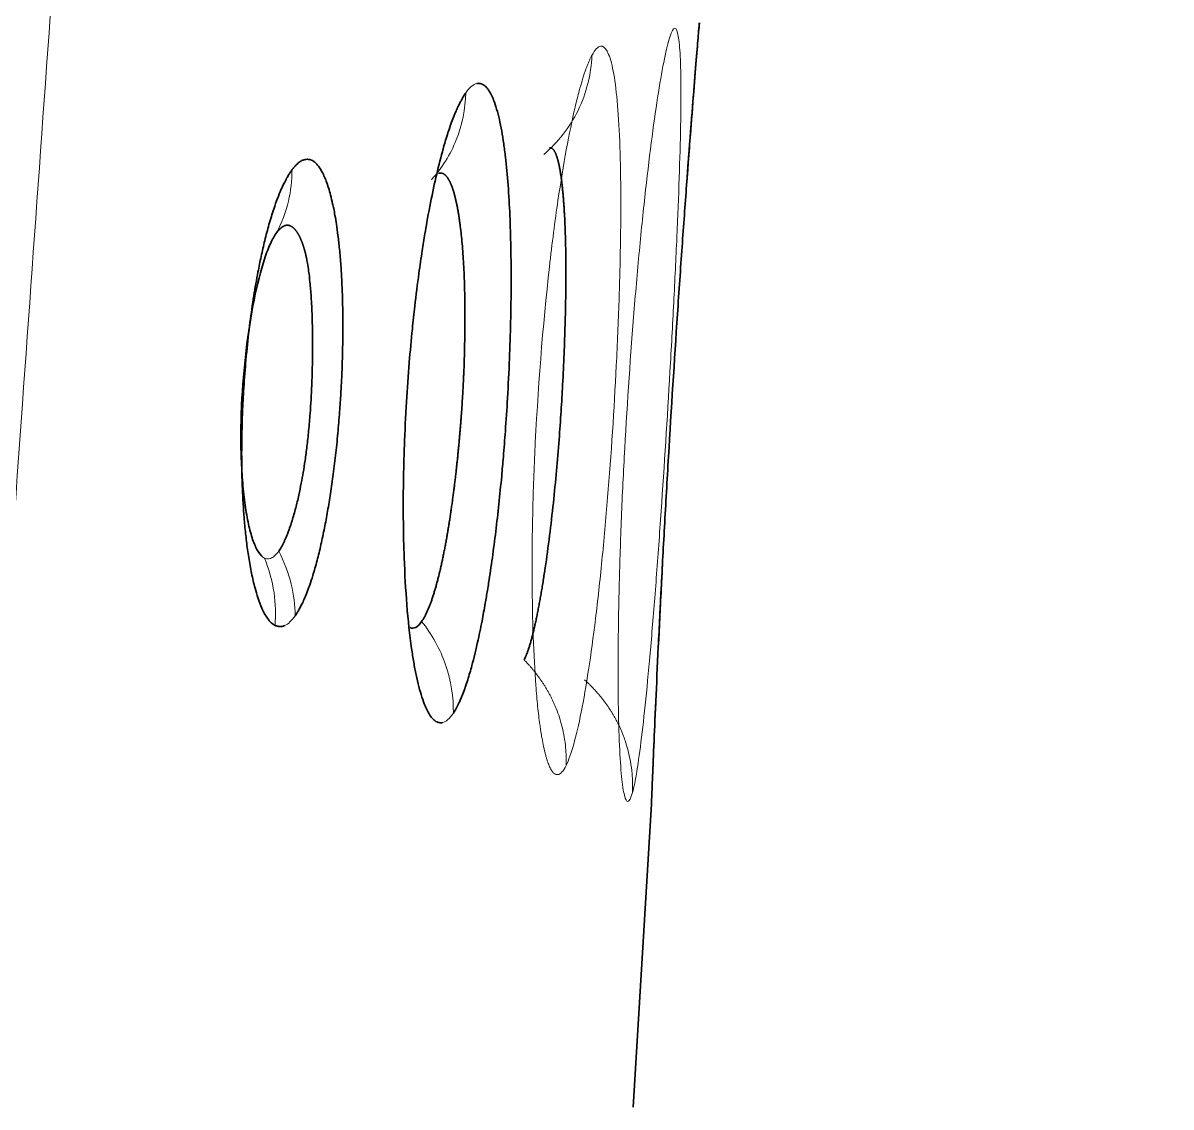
# Model space of a CAD drawing. Header units: inches. Extents: x -1096 to 3103, y -191 to 3207.
# Drawn here: x -28.622 to -24.657, y 1546.424 to 1550.167 of the extents above; entities that cross this region are included whole.
import ezdxf

# ---------------------------------------------------------------- set-up
doc = ezdxf.new("R2010")
doc.units = ezdxf.units.IN

msp = doc.modelspace()

# ---------------------------------------------------------------- linework, layer by layer
at = {"lineweight": 35}
for p, q in [((-26.2859, 1550.1671), (-26.2883, 1550.1377)), ((-26.5146, 1546.4241), (-26.4518, 1547.4511))]:
    msp.add_line(p, q, dxfattribs=at)
at = {"lineweight": 13}
for points, knots in [([(-24.657, 1604.0575), (-24.6612, 1604.0019), (-24.6697, 1603.8898), (-24.6825, 1603.7202), (-24.6954, 1603.5479), (-24.7085, 1603.373), (-24.7217, 1603.1954), (-24.7351, 1603.0151), (-24.7487, 1602.8322), (-24.7624, 1602.6465), (-24.7762, 1602.4583), (-24.8033, 1602.0882), (-24.8495, 1601.4522), (-24.9046, 1600.6884), (-24.9558, 1599.9769), (-24.9972, 1599.4027), (-25.0386, 1598.8284), (-25.08, 1598.2541), (-25.1215, 1597.6798), (-25.2023, 1596.5586), (-25.3127, 1595.03), (-25.4425, 1593.2333), (-25.5422, 1591.8545), (-25.6116, 1590.8938), (-25.6605, 1590.2177), (-25.6991, 1589.6825), (-25.7378, 1589.1445), (-25.7775, 1588.5933), (-25.8181, 1588.029), (-25.8596, 1587.4515), (-25.9021, 1586.8608), (-25.9455, 1586.257), (-25.9898, 1585.64), (-26.035, 1585.0098), (-26.0812, 1584.3665), (-26.1283, 1583.71), (-26.1763, 1583.0403), (-26.2252, 1582.3575), (-26.2751, 1581.6615), (-26.3258, 1580.9523), (-26.3776, 1580.23), (-26.4302, 1579.4945), (-26.4838, 1578.7459), (-26.5383, 1577.9841), (-26.5937, 1577.2091), (-26.7064, 1575.6334), (-26.878, 1573.2344), (-27.1101, 1569.9896), (-27.348, 1566.6641), (-27.5918, 1563.2577), (-27.8414, 1559.7706), (-28.0968, 1556.2027), (-28.3581, 1552.554), (-28.6288, 1548.7766), (-28.9068, 1544.8982), (-29.1902, 1540.9465), (-29.4735, 1536.9971), (-29.7568, 1533.05), (-30.0401, 1529.1052), (-30.3233, 1525.1627), (-30.6065, 1521.2225), (-30.8896, 1517.2847), (-31.1726, 1513.3491), (-31.4555, 1509.4158), (-31.7384, 1505.4849), (-32.0211, 1501.5563), (-32.3037, 1497.6299), (-32.4922, 1495.0131), (-32.5863, 1493.7051)], [0, 0, 0, 0, 0.001515, 0.003053, 0.004616, 0.006203, 0.007814, 0.009449, 0.011108, 0.012791, 0.014499, 0.01623, 0.022857, 0.031796, 0.037001, 0.042205, 0.047411, 0.052616, 0.057822, 0.063029, 0.083104, 0.099391, 0.111888, 0.120596, 0.125515, 0.130273, 0.135149, 0.140145, 0.14526, 0.150494, 0.155847, 0.16132, 0.166912, 0.172623, 0.178453, 0.184403, 0.190472, 0.19666, 0.202967, 0.209394, 0.21594, 0.222605, 0.229389, 0.236293, 0.243316, 0.250458, 0.27913, 0.308534, 0.338669, 0.369537, 0.401135, 0.433466, 0.466528, 0.500322, 0.536151, 0.571959, 0.607745, 0.64351, 0.679254, 0.714977, 0.750679, 0.78636, 0.822019, 0.857658, 0.893275, 0.928871, 0.964446, 1, 1, 1, 1]), ([(-26.3878, 1550.1182), (-26.3935, 1550.1005), (-26.3998, 1550.0752), (-26.413, 1550.0108), (-26.42, 1549.9718), (-26.4415, 1549.8366), (-26.4568, 1549.7224), (-26.4788, 1549.5246), (-26.4861, 1549.4542), (-26.5, 1549.3069), (-26.5067, 1549.23), (-26.5256, 1548.994), (-26.5366, 1548.8294), (-26.5473, 1548.628), (-26.5493, 1548.5879), (-26.553, 1548.5085), (-26.5546, 1548.4692), (-26.5591, 1548.3529), (-26.5614, 1548.2775), (-26.5664, 1548.0609), (-26.5673, 1547.9295), (-26.565, 1547.7649), (-26.5636, 1547.7155), (-26.5598, 1547.6302), (-26.5574, 1547.5943), (-26.5516, 1547.5367), (-26.5483, 1547.515), (-26.541, 1547.4861), (-26.5369, 1547.4789), (-26.5326, 1547.4793)], [0, 0, 0, 0, 0.0625, 0.0625, 0.125, 0.125, 0.25, 0.25, 0.3125, 0.3125, 0.375, 0.375, 0.5, 0.5, 0.53125, 0.53125, 0.5625, 0.5625, 0.625, 0.625, 0.75, 0.75, 0.8125, 0.8125, 0.875, 0.875, 0.9375, 0.9375, 1, 1, 1, 1]), ([(-26.5168, 1547.5102), (-26.5118, 1547.5277), (-26.5067, 1547.553), (-26.4962, 1547.617), (-26.4908, 1547.6559), (-26.4799, 1547.7459), (-26.4743, 1547.797), (-26.463, 1547.9102), (-26.4573, 1547.9724), (-26.4458, 1548.1057), (-26.4401, 1548.177), (-26.4288, 1548.3254), (-26.4232, 1548.4025), (-26.4069, 1548.6387), (-26.3965, 1548.8029), (-26.3849, 1549.0041), (-26.3827, 1549.0441), (-26.3784, 1549.1235), (-26.3763, 1549.1628), (-26.3703, 1549.2791), (-26.3667, 1549.3546), (-26.3571, 1549.5712), (-26.3526, 1549.7025), (-26.3495, 1549.8658), (-26.3491, 1549.9146), (-26.3497, 1549.9988), (-26.3518, 1550.0698), (-26.3566, 1550.1132), (-26.3627, 1550.1421), (-26.3664, 1550.1493), (-26.3707, 1550.149)], [0, 0, 0, 0, 0.0625, 0.0625, 0.125, 0.125, 0.1875, 0.1875, 0.25, 0.25, 0.3125, 0.3125, 0.375, 0.375, 0.5, 0.5, 0.53125, 0.53125, 0.5625, 0.5625, 0.625, 0.625, 0.75, 0.75, 0.8125, 0.8125, 0.875, 0.9375, 0.9375, 1, 1, 1, 1]), ([(-26.7458, 1547.6037), (-26.7371, 1547.621), (-26.7284, 1547.6456), (-26.711, 1547.7076), (-26.7023, 1547.7449), (-26.6851, 1547.8311), (-26.6767, 1547.8799), (-26.6602, 1547.9878), (-26.6521, 1548.0469), (-26.6366, 1548.1736), (-26.6292, 1548.2411), (-26.6152, 1548.3817), (-26.6086, 1548.4546), (-26.5904, 1548.6776), (-26.5802, 1548.8325), (-26.5707, 1549.0218), (-26.569, 1549.0595), (-26.5659, 1549.1341), (-26.5645, 1549.171), (-26.5608, 1549.2802), (-26.5591, 1549.351), (-26.5562, 1549.554), (-26.5573, 1549.6767), (-26.564, 1549.8288), (-26.5671, 1549.8741), (-26.575, 1549.9521), (-26.5846, 1550.0175), (-26.5972, 1550.0567), (-26.6112, 1550.0822), (-26.6189, 1550.0882), (-26.6272, 1550.087)], [0, 0, 0, 0, 0.0625, 0.0625, 0.125, 0.125, 0.1875, 0.1875, 0.25, 0.25, 0.3125, 0.3125, 0.375, 0.375, 0.5, 0.5, 0.53125, 0.53125, 0.5625, 0.5625, 0.625, 0.625, 0.75, 0.75, 0.8125, 0.8125, 0.875, 0.9375, 0.9375, 1, 1, 1, 1]), ([(-26.657, 1550.0552), (-26.6578, 1550.0538), (-26.6592, 1550.0511), (-26.6613, 1550.0468), (-26.6635, 1550.0422), (-26.6656, 1550.0374), (-26.6678, 1550.0324), (-26.67, 1550.0272), (-26.6722, 1550.0217), (-26.6744, 1550.016), (-26.6766, 1550.0102), (-26.6788, 1550.0041), (-26.681, 1549.9978), (-26.6832, 1549.9913), (-26.6864, 1549.9815), (-26.6922, 1549.9631), (-26.702, 1549.9286), (-26.7203, 1549.8558), (-26.7454, 1549.7347), (-26.7758, 1549.5507), (-26.8191, 1549.2146), (-26.8506, 1548.8157), (-26.8627, 1548.4515), (-26.8643, 1548.238), (-26.8604, 1548.0437), (-26.8529, 1547.9027), (-26.8444, 1547.8062), (-26.8386, 1547.7577), (-26.8338, 1547.7247), (-26.8301, 1547.7013), (-26.825, 1547.6738), (-26.82, 1547.6515), (-26.8157, 1547.6351), (-26.8126, 1547.6245), (-26.8094, 1547.6148), (-26.8062, 1547.6062), (-26.8029, 1547.5984), (-26.7995, 1547.5917), (-26.7961, 1547.5859), (-26.7926, 1547.581), (-26.7891, 1547.5772), (-26.7855, 1547.5743), (-26.7818, 1547.5724), (-26.7781, 1547.5715), (-26.7756, 1547.5717), (-26.7744, 1547.5718)], [0, 0, 0, 0, 0.004763, 0.009523, 0.01428, 0.019034, 0.023784, 0.028532, 0.033276, 0.038016, 0.042752, 0.047485, 0.052214, 0.056938, 0.061658, 0.072774, 0.093326, 0.123257, 0.186497, 0.249509, 0.320764, 0.498575, 0.56106, 0.623632, 0.686395, 0.749407, 0.780973, 0.812483, 0.822158, 0.835863, 0.853595, 0.875339, 0.884931, 0.894521, 0.904107, 0.913692, 0.923277, 0.932861, 0.942445, 0.952031, 0.961619, 0.971208, 0.980801, 0.990398, 1, 1, 1, 1]), ([(-26.8231, 1549.7135), (-26.775, 1549.7542), (-26.6912, 1549.8596), (-26.6594, 1549.9909), (-26.657, 1550.0552)], [0, 0, 0, 0, 0.495711, 1, 1, 1, 1]), ([(-27.0927, 1549.9256), (-27.0938, 1549.871), (-27.1155, 1549.76), (-27.1752, 1549.6652), (-27.2112, 1549.6255)], [0, 0, 0, 0, 0.501379, 1, 1, 1, 1]), ([(-27.6931, 1549.659), (-27.6928, 1549.6231), (-27.7008, 1549.5472), (-27.7278, 1549.4765), (-27.7462, 1549.4425)], [0, 0, 0, 0, 0.475306, 1, 1, 1, 1]), ([(-27.7386, 1548.3435), (-27.7478, 1548.3301), (-27.7572, 1548.3218), (-27.7755, 1548.3151), (-27.7845, 1548.3167), (-27.7932, 1548.3232)], [0, 0, 0, 0, 0.5, 0.5, 1, 1, 1, 1]), ([(-27.6816, 1548.1204), (-27.6818, 1548.1564), (-27.6913, 1548.2334), (-27.7196, 1548.3074), (-27.7386, 1548.3435)], [0, 0, 0, 0, 0.477106, 1, 1, 1, 1]), ([(-27.7511, 1548.0869), (-27.7481, 1548.1242), (-27.7505, 1548.2045), (-27.772, 1548.2817), (-27.7878, 1548.3196)], [0, 0, 0, 0, 0.47368, 1, 1, 1, 1]), ([(-27.1354, 1547.7838), (-27.1344, 1547.8389), (-27.1433, 1547.8963), (-27.1809, 1548.0051), (-27.2096, 1548.0566), (-27.2448, 1548.1008)], [0, 0, 0, 0, 0.5, 0.5, 1, 1, 1, 1]), ([(-26.891, 1547.968), (-26.8884, 1547.9654), (-26.8833, 1547.9601), (-26.8757, 1547.952), (-26.8684, 1547.9437), (-26.8611, 1547.9352), (-26.8541, 1547.9265), (-26.8472, 1547.9177), (-26.8404, 1547.9086), (-26.8339, 1547.8994), (-26.8276, 1547.8901), (-26.8214, 1547.8806), (-26.8155, 1547.8709), (-26.8097, 1547.8612), (-26.8042, 1547.8512), (-26.7989, 1547.8412), (-26.7939, 1547.8311), (-26.789, 1547.8208), (-26.7844, 1547.8104), (-26.7773, 1547.7932), (-26.7646, 1547.7577), (-26.7535, 1547.7122), (-26.7475, 1547.6673), (-26.7456, 1547.6382), (-26.7454, 1547.6179), (-26.7457, 1547.6075), (-26.7458, 1547.6037)], [0, 0, 0, 0, 0.027032, 0.054193, 0.081475, 0.108869, 0.136368, 0.163962, 0.191644, 0.219405, 0.247235, 0.275129, 0.303076, 0.331071, 0.359104, 0.38717, 0.41526, 0.44337, 0.471493, 0.499624, 0.581871, 0.752084, 0.848021, 0.92103, 0.971543, 1, 1, 1, 1]), ([(-26.6822, 1547.899), (-26.6795, 1547.8965), (-26.6739, 1547.8914), (-26.6657, 1547.8836), (-26.6577, 1547.8756), (-26.6498, 1547.8674), (-26.6421, 1547.8589), (-26.6345, 1547.8503), (-26.6271, 1547.8414), (-26.6199, 1547.8324), (-26.6129, 1547.8232), (-26.6061, 1547.8138), (-26.5995, 1547.8043), (-26.5931, 1547.7946), (-26.5869, 1547.7847), (-26.581, 1547.7747), (-26.5753, 1547.7645), (-26.5698, 1547.7542), (-26.5646, 1547.7438), (-26.5596, 1547.7333), (-26.5547, 1547.7222), (-26.5486, 1547.7075), (-26.5408, 1547.6861), (-26.5315, 1547.6551), (-26.5231, 1547.617), (-26.5179, 1547.5785), (-26.5162, 1547.5465), (-26.5161, 1547.5249), (-26.5166, 1547.514), (-26.5168, 1547.5102)], [0, 0, 0, 0, 0.02548, 0.051098, 0.076845, 0.102712, 0.128691, 0.154773, 0.18095, 0.207212, 0.233552, 0.25996, 0.286429, 0.312951, 0.339518, 0.366123, 0.392758, 0.419418, 0.446096, 0.472786, 0.499484, 0.529589, 0.581881, 0.656269, 0.752431, 0.850477, 0.924054, 0.97371, 1, 1, 1, 1])]:
    msp.add_open_spline(points, degree=3, knots=knots, dxfattribs=at)
at = {"lineweight": 35}
for points, knots in [([(-26.329, 1549.6201), (-26.3237, 1549.6913), (-26.3187, 1549.7576), (-26.3097, 1549.8731), (-26.3057, 1549.9232), (-26.2988, 1550.0099), (-26.2929, 1550.0832), (-26.2892, 1550.1284), (-26.2866, 1550.1589), (-26.2859, 1550.1668), (-26.2859, 1550.1671)], [0, 0, 0, 0, 0.211162, 0.211162, 0.408372, 0.408372, 0.605581, 0.802791, 0.802791, 1, 1, 1, 1]), ([(-26.2883, 1550.1377), (-26.2897, 1550.1204), (-26.2918, 1550.0951), (-26.2971, 1550.0307), (-26.3003, 1549.9915), (-26.3112, 1549.8555), (-26.3202, 1549.7401), (-26.335, 1549.5399), (-26.3402, 1549.4685), (-26.3507, 1549.3192), (-26.3561, 1549.2412), (-26.3721, 1549.0014), (-26.3827, 1548.834), (-26.3949, 1548.6289), (-26.3972, 1548.5881), (-26.4018, 1548.5072), (-26.4041, 1548.4671), (-26.4106, 1548.3486), (-26.4146, 1548.2716), (-26.4259, 1548.0505), (-26.4322, 1547.9161), (-26.4398, 1547.7473), (-26.4419, 1547.6967), (-26.4457, 1547.609), (-26.4472, 1547.5719), (-26.4496, 1547.5123), (-26.4505, 1547.4896), (-26.4517, 1547.4591), (-26.452, 1547.4513), (-26.452, 1547.4511)], [0, 0, 0, 0, 0.0625, 0.0625, 0.125, 0.125, 0.25, 0.25, 0.3125, 0.3125, 0.375, 0.375, 0.5, 0.5, 0.53125, 0.53125, 0.5625, 0.5625, 0.625, 0.625, 0.75, 0.75, 0.8125, 0.8125, 0.875, 0.875, 0.9375, 0.9375, 1, 1, 1, 1]), ([(-27.1354, 1547.7838), (-27.1344, 1547.7854), (-27.1322, 1547.7889), (-27.1286, 1547.7949), (-27.1244, 1547.8024), (-27.1197, 1547.8115), (-27.1145, 1547.8225), (-27.1087, 1547.8356), (-27.099, 1547.8595), (-27.0864, 1547.8957), (-27.0693, 1547.9543), (-27.0528, 1548.022), (-27.0375, 1548.0955), (-27.0262, 1548.1565), (-27.0187, 1548.2012), (-27.0104, 1548.2529), (-27.0006, 1548.3197), (-26.9888, 1548.4109), (-26.978, 1548.5056), (-26.9694, 1548.5919), (-26.962, 1548.6761), (-26.955, 1548.7655), (-26.9476, 1548.8791), (-26.9414, 1549.0054), (-26.9357, 1549.1835), (-26.9352, 1549.3516), (-26.9399, 1549.5048), (-26.946, 1549.61), (-26.9536, 1549.691), (-26.9614, 1549.7512), (-26.9684, 1549.7949), (-26.9765, 1549.8351), (-26.9858, 1549.8711), (-26.9953, 1549.8995), (-27.0047, 1549.9209), (-27.0137, 1549.9364), (-27.0228, 1549.9473), (-27.0314, 1549.9541), (-27.0389, 1549.9575), (-27.0452, 1549.9588), (-27.0504, 1549.9588), (-27.0534, 1549.9583), (-27.0546, 1549.9581)], [0, 0, 0, 0, 0.00574, 0.012539, 0.020395, 0.029309, 0.039278, 0.0503, 0.062374, 0.094808, 0.123301, 0.163195, 0.195598, 0.220506, 0.237864, 0.247638, 0.279014, 0.310359, 0.341623, 0.372778, 0.393309, 0.421103, 0.456142, 0.498405, 0.538106, 0.624054, 0.66412, 0.706058, 0.749801, 0.773059, 0.797214, 0.822278, 0.848274, 0.875218, 0.895535, 0.916069, 0.936814, 0.954645, 0.96988, 0.982521, 0.992562, 1, 1, 1, 1]), ([(-27.0927, 1549.9256), (-27.0937, 1549.924), (-27.096, 1549.9207), (-27.0997, 1549.9148), (-27.1041, 1549.9075), (-27.1091, 1549.8985), (-27.1147, 1549.8876), (-27.121, 1549.8745), (-27.1314, 1549.8507), (-27.1452, 1549.8148), (-27.1644, 1549.7557), (-27.1848, 1549.6811), (-27.2066, 1549.5861), (-27.2227, 1549.5031), (-27.2346, 1549.4337), (-27.244, 1549.3754), (-27.2559, 1549.2928), (-27.2673, 1549.2023), (-27.2784, 1549.0992), (-27.2885, 1548.9891), (-27.2981, 1548.8534), (-27.3039, 1548.734), (-27.307, 1548.631), (-27.3085, 1548.5425), (-27.3084, 1548.4354), (-27.3053, 1548.3015), (-27.2967, 1548.1505), (-27.2841, 1548.0346), (-27.2722, 1547.9591), (-27.2638, 1547.9149), (-27.2544, 1547.8745), (-27.244, 1547.8385), (-27.2337, 1547.8103), (-27.2236, 1547.7888), (-27.2141, 1547.7732), (-27.2046, 1547.7622), (-27.1959, 1547.7554), (-27.1883, 1547.7519), (-27.1819, 1547.7506), (-27.1767, 1547.7505), (-27.1736, 1547.751), (-27.1723, 1547.7513)], [0, 0, 0, 0, 0.005554, 0.012212, 0.019972, 0.028835, 0.038798, 0.049857, 0.062009, 0.094144, 0.122654, 0.164029, 0.205336, 0.246577, 0.261309, 0.282117, 0.309016, 0.346447, 0.371562, 0.40803, 0.449921, 0.49717, 0.518469, 0.546547, 0.581427, 0.623161, 0.683442, 0.749063, 0.772788, 0.797238, 0.822404, 0.848274, 0.87483, 0.895236, 0.915826, 0.936607, 0.954255, 0.969416, 0.982094, 0.992289, 1, 1, 1, 1]), ([(-26.8031, 1549.7355), (-26.8025, 1549.7356), (-26.8015, 1549.7358), (-26.7999, 1549.7358), (-26.7983, 1549.7356), (-26.7968, 1549.7351), (-26.7953, 1549.7344), (-26.7938, 1549.7335), (-26.7924, 1549.7323), (-26.791, 1549.731), (-26.7896, 1549.7294), (-26.7882, 1549.7276), (-26.7869, 1549.7256), (-26.7855, 1549.7234), (-26.7842, 1549.721), (-26.783, 1549.7184), (-26.7817, 1549.7156), (-26.7805, 1549.7126), (-26.7793, 1549.7095), (-26.7782, 1549.7062), (-26.777, 1549.7027), (-26.7759, 1549.699), (-26.7748, 1549.6952), (-26.7738, 1549.6912), (-26.7727, 1549.687), (-26.7717, 1549.6827), (-26.7707, 1549.6782), (-26.7697, 1549.6736), (-26.7688, 1549.6689), (-26.7679, 1549.664), (-26.767, 1549.659), (-26.7661, 1549.6538), (-26.7652, 1549.6486), (-26.7644, 1549.6432), (-26.7636, 1549.6376), (-26.7628, 1549.632), (-26.762, 1549.6262), (-26.7613, 1549.6203), (-26.7606, 1549.6144), (-26.7599, 1549.6083), (-26.7592, 1549.6021), (-26.7585, 1549.5958), (-26.7579, 1549.5894), (-26.7573, 1549.583), (-26.7567, 1549.5764), (-26.7561, 1549.5697), (-26.7555, 1549.563), (-26.755, 1549.5562), (-26.7545, 1549.5494), (-26.754, 1549.5424), (-26.7535, 1549.5354), (-26.753, 1549.5284), (-26.7526, 1549.5213), (-26.7521, 1549.5141), (-26.7507, 1549.4906), (-26.7488, 1549.4475), (-26.7471, 1549.3795), (-26.7466, 1549.3029), (-26.7473, 1549.2177), (-26.7493, 1549.1246), (-26.7528, 1549.0239), (-26.7574, 1548.9237), (-26.7633, 1548.8242), (-26.7703, 1548.7249), (-26.7792, 1548.6185), (-26.7902, 1548.507), (-26.8031, 1548.3933), (-26.814, 1548.3133), (-26.8215, 1548.2639), (-26.8249, 1548.2422), (-26.8283, 1548.2212), (-26.8317, 1548.2008), (-26.8351, 1548.1811), (-26.8386, 1548.162), (-26.8421, 1548.1437), (-26.8456, 1548.126), (-26.849, 1548.109), (-26.8525, 1548.0928), (-26.8561, 1548.0773), (-26.8596, 1548.0626), (-26.8631, 1548.0487), (-26.8666, 1548.0356), (-26.8701, 1548.0233), (-26.8736, 1548.0118), (-26.8771, 1548.0012), (-26.8806, 1547.9915), (-26.8841, 1547.9827), (-26.8876, 1547.9748), (-26.8899, 1547.9703), (-26.891, 1547.968)], [0, 0, 0, 0, 0.005645, 0.011258, 0.016839, 0.022387, 0.027904, 0.033389, 0.038844, 0.044268, 0.049661, 0.055023, 0.060356, 0.065659, 0.070932, 0.076175, 0.081388, 0.086572, 0.091726, 0.09685, 0.101945, 0.10701, 0.112045, 0.11705, 0.122026, 0.126972, 0.131888, 0.136774, 0.141631, 0.146459, 0.151256, 0.156025, 0.160764, 0.165474, 0.170154, 0.174805, 0.179427, 0.18402, 0.188585, 0.19312, 0.197627, 0.202105, 0.206555, 0.210977, 0.21537, 0.219735, 0.224072, 0.228381, 0.232662, 0.236915, 0.241139, 0.245336, 0.249505, 0.253646, 0.257758, 0.289699, 0.323212, 0.358274, 0.394852, 0.432909, 0.472422, 0.513416, 0.547827, 0.585533, 0.626524, 0.67085, 0.718576, 0.769541, 0.780461, 0.791381, 0.802299, 0.813213, 0.824125, 0.835038, 0.845953, 0.856873, 0.8678, 0.878734, 0.889679, 0.900636, 0.911606, 0.922593, 0.933597, 0.944622, 0.955665, 0.966726, 0.977802, 0.988894, 1, 1, 1, 1]), ([(-27.6565, 1549.6928), (-27.6576, 1549.6922), (-27.6596, 1549.6912), (-27.6628, 1549.6894), (-27.6659, 1549.6873), (-27.669, 1549.685), (-27.6721, 1549.6825), (-27.6752, 1549.6797), (-27.6782, 1549.6768), (-27.6812, 1549.6736), (-27.6843, 1549.6702), (-27.6872, 1549.6667), (-27.6902, 1549.663), (-27.6921, 1549.6603), (-27.6931, 1549.659)], [0, 0, 0, 0, 0.087726, 0.174597, 0.26064, 0.345882, 0.430348, 0.514063, 0.597044, 0.679271, 0.760709, 0.841329, 0.921101, 1, 1, 1, 1]), ([(-27.6816, 1548.1204), (-27.6802, 1548.1225), (-27.677, 1548.1272), (-27.6718, 1548.1356), (-27.6656, 1548.1465), (-27.6583, 1548.1605), (-27.6501, 1548.1781), (-27.641, 1548.2), (-27.6311, 1548.227), (-27.6192, 1548.2633), (-27.6061, 1548.3094), (-27.5926, 1548.3647), (-27.5805, 1548.422), (-27.5694, 1548.481), (-27.5593, 1548.5432), (-27.5497, 1548.6103), (-27.5409, 1548.6832), (-27.5334, 1548.7583), (-27.5275, 1548.8301), (-27.5234, 1548.8932), (-27.5208, 1548.9459), (-27.5192, 1548.9882), (-27.5183, 1549.02), (-27.5178, 1549.0415), (-27.5175, 1549.0598), (-27.5172, 1549.0786), (-27.517, 1549.1012), (-27.5169, 1549.1246), (-27.517, 1549.1486), (-27.5173, 1549.1732), (-27.5178, 1549.1984), (-27.5185, 1549.224), (-27.5194, 1549.25), (-27.5206, 1549.2764), (-27.522, 1549.303), (-27.5244, 1549.3405), (-27.5282, 1549.3849), (-27.5335, 1549.4321), (-27.5388, 1549.4705), (-27.5438, 1549.501), (-27.5482, 1549.5244), (-27.5531, 1549.548), (-27.5591, 1549.5724), (-27.5664, 1549.5982), (-27.5741, 1549.6206), (-27.5819, 1549.6399), (-27.59, 1549.6561), (-27.5992, 1549.6711), (-27.6109, 1549.6851), (-27.6234, 1549.6934), (-27.6348, 1549.6964), (-27.6432, 1549.6964), (-27.6503, 1549.6951), (-27.6546, 1549.6935), (-27.6565, 1549.6928)], [0, 0, 0, 0, 0.008312, 0.018718, 0.031215, 0.045793, 0.062447, 0.081166, 0.101965, 0.12488, 0.158032, 0.189933, 0.220552, 0.249847, 0.279081, 0.309902, 0.342245, 0.37604, 0.40723, 0.433936, 0.456243, 0.474204, 0.487831, 0.49712, 0.502069, 0.511588, 0.521488, 0.53177, 0.542435, 0.553485, 0.564918, 0.576737, 0.588939, 0.601522, 0.614485, 0.627837, 0.657455, 0.683638, 0.706353, 0.725554, 0.7412, 0.75326, 0.775273, 0.796753, 0.817681, 0.838042, 0.857822, 0.877012, 0.903556, 0.937505, 0.957454, 0.974506, 0.988684, 1, 1, 1, 1]), ([(-27.6931, 1549.659), (-27.6946, 1549.6569), (-27.698, 1549.652), (-27.704, 1549.6428), (-27.7115, 1549.6301), (-27.7206, 1549.6128), (-27.7311, 1549.5901), (-27.743, 1549.5608), (-27.7569, 1549.5215), (-27.7718, 1549.473), (-27.7863, 1549.4176), (-27.799, 1549.3625), (-27.8119, 1549.2994), (-27.8251, 1549.2239), (-27.8383, 1549.1315), (-27.8476, 1549.0491), (-27.8552, 1548.9658), (-27.86, 1548.8977), (-27.8633, 1548.8303), (-27.865, 1548.7808), (-27.8659, 1548.7378), (-27.8665, 1548.6912), (-27.8663, 1548.6314), (-27.8641, 1548.5499), (-27.8593, 1548.4716), (-27.853, 1548.4027), (-27.8462, 1548.3472), (-27.8375, 1548.2919), (-27.8285, 1548.2485), (-27.8193, 1548.2119), (-27.8095, 1548.1786), (-27.7954, 1548.1417), (-27.7799, 1548.1135), (-27.7638, 1548.0947), (-27.7508, 1548.0861), (-27.7392, 1548.0831), (-27.7306, 1548.083), (-27.7235, 1548.0843), (-27.7193, 1548.0859), (-27.7174, 1548.0866)], [0, 0, 0, 0, 0.00838, 0.019828, 0.034311, 0.051779, 0.07223, 0.095696, 0.122213, 0.156817, 0.188919, 0.218495, 0.245511, 0.285003, 0.326851, 0.370915, 0.392493, 0.433838, 0.457227, 0.478268, 0.49699, 0.512576, 0.538783, 0.575717, 0.623427, 0.651319, 0.681697, 0.714579, 0.749997, 0.768411, 0.795415, 0.831012, 0.875167, 0.903589, 0.936491, 0.95725, 0.97475, 0.989001, 1, 1, 1, 1]), ([(-27.1864, 1549.6477), (-27.1857, 1549.648), (-27.1842, 1549.6484), (-27.182, 1549.6488), (-27.1799, 1549.6489), (-27.1778, 1549.6488), (-27.1757, 1549.6485), (-27.1737, 1549.648), (-27.1717, 1549.6473), (-27.1697, 1549.6463), (-27.1678, 1549.6452), (-27.1659, 1549.6439), (-27.164, 1549.6423), (-27.1621, 1549.6406), (-27.1603, 1549.6387), (-27.1585, 1549.6367), (-27.1568, 1549.6344), (-27.155, 1549.632), (-27.1534, 1549.6295), (-27.1517, 1549.6267), (-27.1501, 1549.6239), (-27.1485, 1549.6208), (-27.1469, 1549.6177), (-27.1454, 1549.6144), (-27.1438, 1549.6109), (-27.1424, 1549.6074), (-27.1409, 1549.6037), (-27.1395, 1549.5999), (-27.1381, 1549.596), (-27.1367, 1549.5919), (-27.1354, 1549.5878), (-27.1341, 1549.5835), (-27.1328, 1549.5791), (-27.1316, 1549.5747), (-27.1304, 1549.5701), (-27.1292, 1549.5655), (-27.128, 1549.5608), (-27.1269, 1549.556), (-27.1258, 1549.5511), (-27.1247, 1549.5461), (-27.1236, 1549.5411), (-27.1226, 1549.536), (-27.1216, 1549.5308), (-27.1206, 1549.5256), (-27.1197, 1549.5203), (-27.1187, 1549.515), (-27.1178, 1549.5096), (-27.117, 1549.5042), (-27.1161, 1549.4987), (-27.1153, 1549.4932), (-27.1144, 1549.4877), (-27.1136, 1549.4821), (-27.1129, 1549.4765), (-27.1121, 1549.4709), (-27.1092, 1549.4483), (-27.1046, 1549.4049), (-27.0996, 1549.3346), (-27.0963, 1549.2549), (-27.095, 1549.1665), (-27.0957, 1549.0701), (-27.0977, 1548.9999), (-27.0993, 1548.9602), (-27.0996, 1548.9525), (-27.1, 1548.9445), (-27.1004, 1548.9362), (-27.1008, 1548.9276), (-27.1012, 1548.9187), (-27.1017, 1548.9094), (-27.1023, 1548.8999), (-27.1028, 1548.89), (-27.1034, 1548.8798), (-27.1041, 1548.8693), (-27.1047, 1548.8585), (-27.1055, 1548.8474), (-27.1062, 1548.836), (-27.1071, 1548.8243), (-27.1079, 1548.8123), (-27.1089, 1548.8), (-27.1098, 1548.7874), (-27.1109, 1548.7745), (-27.1119, 1548.7614), (-27.1131, 1548.7479), (-27.1143, 1548.7342), (-27.1155, 1548.7203), (-27.1169, 1548.706), (-27.1182, 1548.6916), (-27.1197, 1548.6768), (-27.1212, 1548.6619), (-27.1228, 1548.6467), (-27.1245, 1548.6313), (-27.1262, 1548.6157), (-27.128, 1548.5999), (-27.1299, 1548.584), (-27.1319, 1548.5678), (-27.1339, 1548.5516), (-27.1361, 1548.5351), (-27.1383, 1548.5186), (-27.1406, 1548.502), (-27.143, 1548.4853), (-27.1455, 1548.4685), (-27.148, 1548.4518), (-27.1507, 1548.435), (-27.1534, 1548.4183), (-27.1562, 1548.4016), (-27.1592, 1548.3851), (-27.1622, 1548.3686), (-27.1653, 1548.3522), (-27.1685, 1548.336), (-27.1717, 1548.32), (-27.1751, 1548.3043), (-27.1785, 1548.2888), (-27.1821, 1548.2735), (-27.1857, 1548.2586), (-27.1894, 1548.244), (-27.1932, 1548.2298), (-27.1971, 1548.2159), (-27.2011, 1548.2025), (-27.2051, 1548.1896), (-27.2092, 1548.1771), (-27.2134, 1548.1652), (-27.2177, 1548.1539), (-27.2221, 1548.1432), (-27.2265, 1548.1332), (-27.231, 1548.1239), (-27.2355, 1548.1153), (-27.2402, 1548.1075), (-27.2433, 1548.1031), (-27.2448, 1548.1008)], [0, 0, 0, 0, 0.005865, 0.011687, 0.017466, 0.023202, 0.028896, 0.034548, 0.040159, 0.045728, 0.051256, 0.056744, 0.062191, 0.067598, 0.072964, 0.078291, 0.083577, 0.088824, 0.09403, 0.099197, 0.104323, 0.109409, 0.114456, 0.119462, 0.124428, 0.129354, 0.13424, 0.139087, 0.143893, 0.14866, 0.153387, 0.158074, 0.162721, 0.167329, 0.171897, 0.176426, 0.180915, 0.185365, 0.189776, 0.194148, 0.198481, 0.202775, 0.20703, 0.211247, 0.215425, 0.219564, 0.223665, 0.227727, 0.231751, 0.235736, 0.239683, 0.243591, 0.247461, 0.251293, 0.255086, 0.293166, 0.332769, 0.373855, 0.41637, 0.460265, 0.505542, 0.508741, 0.512072, 0.515536, 0.519132, 0.522861, 0.526723, 0.530717, 0.534844, 0.539104, 0.543496, 0.548021, 0.552678, 0.557469, 0.562392, 0.567448, 0.572636, 0.577957, 0.583411, 0.588998, 0.594717, 0.600568, 0.606552, 0.612669, 0.618919, 0.625302, 0.631818, 0.638469, 0.645255, 0.652176, 0.659233, 0.666427, 0.673758, 0.681227, 0.688832, 0.696573, 0.70445, 0.71246, 0.720603, 0.728878, 0.737285, 0.745822, 0.754488, 0.763283, 0.772204, 0.781251, 0.790421, 0.799713, 0.809123, 0.818654, 0.828304, 0.838077, 0.847971, 0.857989, 0.868132, 0.8784, 0.888796, 0.899319, 0.909973, 0.920758, 0.931677, 0.942732, 0.953922, 0.965245, 0.9767, 0.988285, 1, 1, 1, 1]), ([(-27.7932, 1548.3232), (-27.7996, 1548.328), (-27.8058, 1548.3355), (-27.8176, 1548.3558), (-27.8232, 1548.3685), (-27.8336, 1548.3991), (-27.8384, 1548.417), (-27.8471, 1548.4568), (-27.8548, 1548.5008), (-27.8604, 1548.5519), (-27.8649, 1548.6057), (-27.8666, 1548.634), (-27.8689, 1548.6927), (-27.8693, 1548.7231), (-27.869, 1548.785), (-27.8681, 1548.8165), (-27.8637, 1548.9114), (-27.8582, 1548.9752), (-27.8435, 1549.098), (-27.8342, 1549.157), (-27.8127, 1549.2641), (-27.8005, 1549.3122), (-27.781, 1549.3717), (-27.7742, 1549.3895), (-27.7639, 1549.4123), (-27.7604, 1549.4193), (-27.7533, 1549.432), (-27.7498, 1549.4376), (-27.7462, 1549.4425)], [0, 0, 0, 0, 0.0625, 0.0625, 0.125, 0.125, 0.1875, 0.1875, 0.25, 0.3125, 0.3125, 0.375, 0.375, 0.4375, 0.4375, 0.5, 0.5, 0.625, 0.625, 0.75, 0.75, 0.875, 0.875, 0.9375, 0.9375, 0.96875, 0.96875, 1, 1, 1, 1]), ([(-27.7462, 1549.4425), (-27.7423, 1549.448), (-27.7383, 1549.4526), (-27.7305, 1549.46), (-27.7267, 1549.4629), (-27.7229, 1549.4648)], [0, 0, 0, 0, 0.5, 0.5, 1, 1, 1, 1]), ([(-27.7229, 1549.4648), (-27.7221, 1549.4653), (-27.7205, 1549.4661), (-27.7181, 1549.467), (-27.7158, 1549.4678), (-27.7135, 1549.4683), (-27.7112, 1549.4686), (-27.709, 1549.4687), (-27.7069, 1549.4686), (-27.7047, 1549.4684), (-27.7027, 1549.468), (-27.7006, 1549.4674), (-27.6986, 1549.4667), (-27.6967, 1549.4658), (-27.6948, 1549.4648), (-27.6929, 1549.4637), (-27.6911, 1549.4624), (-27.6894, 1549.461), (-27.6876, 1549.4596), (-27.6859, 1549.458), (-27.6843, 1549.4563), (-27.6827, 1549.4546), (-27.6811, 1549.4528), (-27.6796, 1549.4509), (-27.6781, 1549.4489), (-27.6767, 1549.4469), (-27.6752, 1549.4448), (-27.6739, 1549.4427), (-27.6725, 1549.4405), (-27.6712, 1549.4383), (-27.67, 1549.4361), (-27.6688, 1549.4339), (-27.6676, 1549.4316), (-27.6664, 1549.4293), (-27.6653, 1549.427), (-27.6642, 1549.4247), (-27.6632, 1549.4224), (-27.6622, 1549.42), (-27.6612, 1549.4177), (-27.6602, 1549.4154), (-27.6593, 1549.4132), (-27.6584, 1549.4109), (-27.6576, 1549.4086), (-27.6567, 1549.4064), (-27.6559, 1549.4042), (-27.6552, 1549.402), (-27.6544, 1549.3999), (-27.6537, 1549.3978), (-27.6531, 1549.3958), (-27.6524, 1549.3937), (-27.6518, 1549.3918), (-27.6512, 1549.3898), (-27.6506, 1549.388), (-27.6501, 1549.3861), (-27.6496, 1549.3844), (-27.6491, 1549.3827), (-27.6486, 1549.381), (-27.6482, 1549.3794), (-27.6477, 1549.3779), (-27.6474, 1549.3764), (-27.647, 1549.375), (-27.6466, 1549.3737), (-27.6463, 1549.3724), (-27.646, 1549.3712), (-27.6457, 1549.3701), (-27.6455, 1549.3691), (-27.6453, 1549.3681), (-27.6443, 1549.3639), (-27.6422, 1549.3539), (-27.6388, 1549.3352), (-27.6346, 1549.3077), (-27.6301, 1549.2699), (-27.6258, 1549.2187), (-27.6229, 1549.1576), (-27.6215, 1549.093), (-27.6216, 1549.0364), (-27.6222, 1548.9784), (-27.6244, 1548.9074), (-27.6288, 1548.8307), (-27.6348, 1548.7602), (-27.6406, 1548.7061), (-27.647, 1548.6582), (-27.6535, 1548.6159), (-27.6609, 1548.5756), (-27.6694, 1548.5342), (-27.68, 1548.4903), (-27.6892, 1548.4581), (-27.696, 1548.4368), (-27.6997, 1548.4258), (-27.7035, 1548.415), (-27.7075, 1548.4044), (-27.7116, 1548.3942), (-27.7158, 1548.3844), (-27.7201, 1548.3751), (-27.7246, 1548.3662), (-27.7291, 1548.358), (-27.7338, 1548.3503), (-27.737, 1548.3458), (-27.7386, 1548.3435)], [0, 0, 0, 0, 0.006402, 0.012718, 0.018948, 0.025094, 0.031155, 0.037133, 0.043028, 0.04884, 0.054569, 0.060216, 0.065781, 0.071264, 0.076665, 0.081984, 0.08722, 0.092375, 0.097449, 0.10244, 0.107349, 0.112176, 0.116921, 0.121583, 0.126163, 0.13066, 0.135075, 0.139407, 0.143656, 0.147821, 0.151904, 0.155903, 0.159818, 0.16365, 0.167397, 0.171061, 0.174641, 0.178137, 0.181548, 0.184875, 0.188117, 0.191275, 0.194348, 0.197337, 0.20024, 0.203059, 0.205792, 0.208441, 0.211005, 0.213483, 0.215876, 0.218184, 0.220407, 0.222544, 0.224596, 0.226563, 0.228444, 0.23024, 0.231951, 0.233576, 0.235115, 0.23657, 0.237938, 0.239222, 0.240419, 0.241532, 0.242559, 0.2435, 0.254774, 0.272666, 0.297131, 0.32809, 0.365456, 0.412583, 0.454131, 0.490059, 0.516928, 0.558931, 0.61621, 0.652384, 0.685699, 0.716076, 0.743451, 0.769233, 0.799226, 0.833359, 0.871554, 0.882023, 0.892722, 0.903654, 0.914822, 0.926232, 0.937891, 0.949803, 0.96197, 0.974391, 0.987067, 1, 1, 1, 1]), ([(-26.4278, 1548.0078), (-26.4277, 1548.0094), (-26.4277, 1548.0111), (-26.4243, 1548.0803), (-26.4207, 1548.1524), (-26.4155, 1548.2541), (-26.4141, 1548.2809), (-26.4126, 1548.308)], [0, 0, 0, 0, 0.017993, 0.017993, 0.745002, 0.745002, 1, 1, 1, 1]), ([(-27.2448, 1548.1008), (-27.2517, 1548.0905), (-27.2585, 1548.0836), (-27.272, 1548.0766), (-27.2786, 1548.0766), (-27.2851, 1548.0799)], [0, 0, 0, 0, 0.5, 0.5, 1, 1, 1, 1]), ([(-26.4508, 1547.4805), (-26.4501, 1547.4978), (-26.4491, 1547.5229), (-26.4466, 1547.587), (-26.445, 1547.626), (-26.4412, 1547.7152), (-26.439, 1547.765), (-26.4365, 1547.8201)], [0, 0, 0, 0, 0.3367, 0.3367, 0.673401, 0.673401, 1, 1, 1, 1])]:
    msp.add_open_spline(points, degree=3, knots=knots, dxfattribs=at)
at = {"lineweight": 13}
for points in [[(-26.3707, 1550.149), (-26.3757, 1550.1484), (-26.3814, 1550.1382), (-26.3878, 1550.1182)], [(-26.6272, 1550.087), (-26.6364, 1550.0855), (-26.6465, 1550.0749), (-26.657, 1550.0552)], [(-27.0546, 1549.9581), (-27.0668, 1549.9551), (-27.0796, 1549.9443), (-27.0927, 1549.9256)], [(-27.7933, 1548.3231), (-27.7915, 1548.3217), (-27.7897, 1548.3205), (-27.7878, 1548.3196)], [(-27.7174, 1548.0866), (-27.7055, 1548.092), (-27.6935, 1548.1032), (-27.6816, 1548.1204)], [(-27.1723, 1547.7513), (-27.1602, 1547.7542), (-27.1478, 1547.7651), (-27.1354, 1547.7838)], [(-26.7744, 1547.5718), (-26.7651, 1547.5733), (-26.7555, 1547.5839), (-26.7458, 1547.6037)], [(-26.5326, 1547.4793), (-26.5276, 1547.4799), (-26.5223, 1547.4901), (-26.5168, 1547.5102)]]:
    msp.add_open_spline(points, degree=3, dxfattribs=at)

doc.saveas('drawing.dxf')
